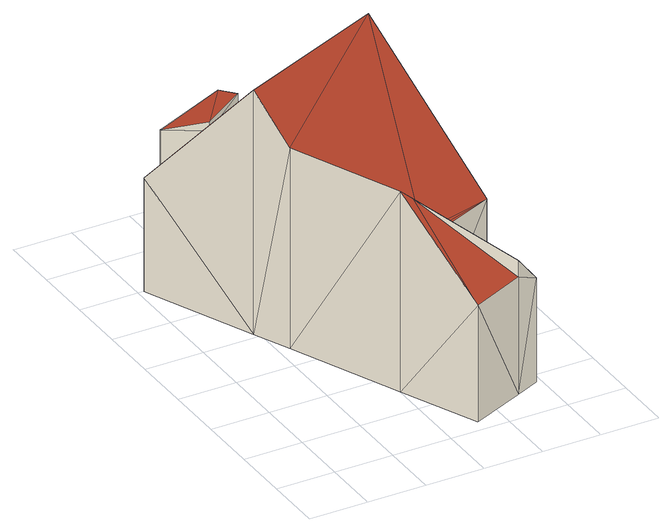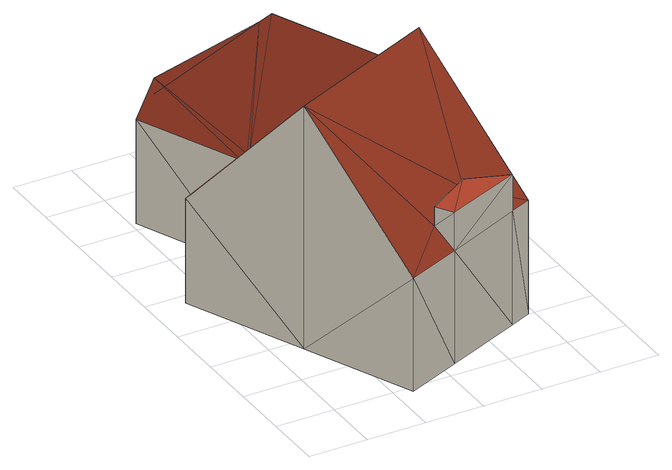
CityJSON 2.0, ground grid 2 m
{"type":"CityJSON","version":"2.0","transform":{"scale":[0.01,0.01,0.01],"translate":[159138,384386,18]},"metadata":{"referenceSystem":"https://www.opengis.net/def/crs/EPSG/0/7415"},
"CityObjects":{
"building1":{"type":"Building","attributes":{"oorspronkelijk_bouwjaar":1928,"status":"Pand in gebruik","geconstateerd":false,"h_maaiveld":18.3,"dak_type":"slanted","pw_datum":"2016-12-01","pw_actueel":"yes","pw_bron":"ahn3","reconstructie_methode":"tudelft3d-geoflow","versie_methode":"v21.03.1","kas_warenhuis":false,"ondergronds_type":"above ground","lod11_replace":false,"reconstruction_skipped":false},"geometry":[{"type":"Solid","lod":"2.2","boundaries":[[[[0,1,2]],[[3,4,5]],[[6,4,7]],[[1,8,9]],[[6,5,4]],[[2,10,6]],[[11,12,0]],[[12,8,0]],[[8,1,0]],[[2,1,10]],[[10,1,13]],[[6,10,5]],[[14,6,15]],[[15,6,7]],[[15,7,4]],[[16,15,4]],[[17,16,18]],[[18,4,3]],[[18,16,4]],[[19,9,8]],[[20,19,8]],[[21,22,23]],[[22,21,24]],[[16,17,25]],[[26,1,19]],[[19,1,9]],[[27,13,1]],[[26,27,1]],[[28,0,29]],[[29,0,2]],[[30,5,10]],[[31,30,10]],[[18,3,5]],[[30,18,5]],[[31,10,27]],[[27,10,13]],[[32,11,0]],[[28,32,0]],[[33,12,11]],[[32,33,11]],[[29,2,14]],[[14,2,6]],[[34,20,35]],[[35,20,33]],[[12,20,8]],[[33,20,12]],[[35,33,36]],[[37,35,36]],[[37,36,38]],[[38,36,39]],[[38,39,34]],[[34,39,20]],[[16,25,15]],[[15,25,14]],[[17,18,30]],[[21,17,30]],[[24,21,30]],[[25,17,21]],[[25,21,23]],[[14,23,29]],[[25,23,14]],[[28,26,36]],[[20,39,19]],[[32,36,33]],[[26,39,36]],[[28,36,32]],[[26,19,39]],[[27,26,23]],[[23,26,29]],[[29,26,28]],[[24,27,23]],[[31,27,24]],[[24,23,22]],[[30,31,24]],[[35,37,34]],[[34,37,38]]]],"semantics":{"surfaces":[{"type":"GroundSurface"},{"type":"WallSurface"},{"type":"RoofSurface"}],"values":[[0,0,0,0,0,0,0,0,0,0,0,0,1,1,1,1,1,1,1,1,1,1,1,1,1,1,1,1,1,1,1,1,1,1,1,1,1,1,1,1,1,1,1,1,1,1,1,1,1,1,1,1,2,2,2,2,2,2,2,2,2,2,2,2,2,2,2,2,2,2,2,2,2,2,2,2]]}}]}
},
"vertices":[
[183,820,30],[705,1045,30],[238,693,30],[784,161,30],[702,126,30],[627,525,30],[402,312,30],[517,46,30],[356,1342,30],[542,1422,30],[627,526,30],[21,1197,30],[94,1229,30],[881,636,30],[402,312,729],[517,46,435],[702,126,439],[702,126,496],[784,161,393],[542,1422,424],[356,1342,425],[609,526,412],[609,526,402],[605,535,412],[615,530,403],[437,295,700],[705,1045,878],[881,636,393],[183,820,881],[238,693,730],[627,525,393],[627,526,394],[21,1197,427],[94,1229,427],[356,1342,559],[94,1229,555],[240,1188,531],[240,1188,561],[395,1290,562],[395,1290,495]
]}
